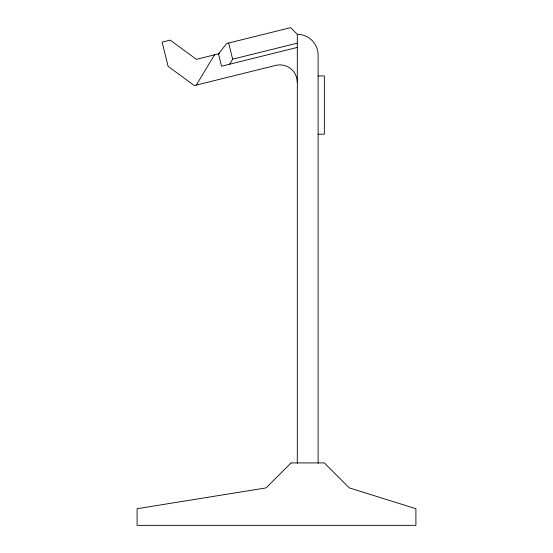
<?xml version="1.0" encoding="UTF-8"?>
<svg xmlns="http://www.w3.org/2000/svg" width="553" height="553" viewBox="0 0 553 553"><rect width="100%" height="100%" fill="white"/><g stroke="black" fill="none" stroke-linecap="round" stroke-linejoin="round"><path stroke-width="0.83" d="M196.329 85.065L214.557 54.83M229.606 64.21L232.647 59.171L297.307 43.148M219.576 53.586L196.384 59.33L170.179 40.099L162.105 42.104L168.105 66.339L194.31 85.57L275.339 65.489A17.447 17.447 0 0 1 297.307 82.342M297.307 47.434L221.532 66.215L218.47 53.855L226.619 43.514L290.636 27.65L297.307 34.321A20.807 20.807 0 0 1 318.113 55.127L318.113 463.227M318.113 75.934L324.355 75.934L324.355 134.192L318.113 134.192M228.645 43.016L232.647 59.171M297.307 34.321L297.307 463.214M291.065 462.93L266.097 487.898L137.096 508.705L137.096 525.35L415.904 525.35L415.904 508.705L349.323 487.898L324.355 462.93L291.065 462.93"/></g></svg>
